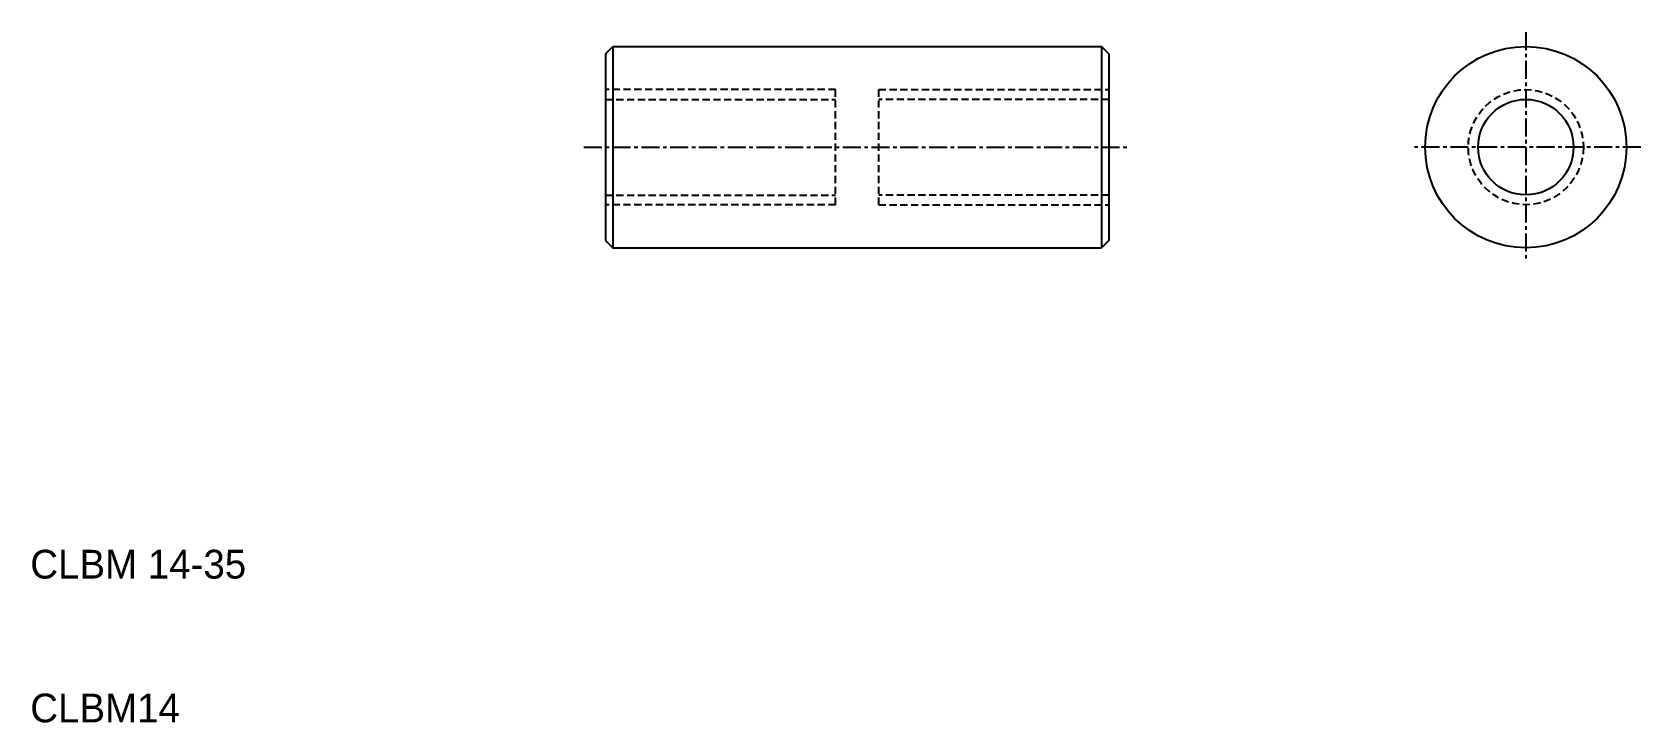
# Model space of a CAD drawing. Extents: x 68 to 179, y -3 to 45.
import ezdxf

# ---------------------------------------------------------------- set-up
doc = ezdxf.new("R2010")
doc.units = 0
doc.linetypes.add('CENTER', pattern=[2, 1.25, -0.25, 0.25, -0.25])
doc.linetypes.add('DASHED', pattern=[0.75, 0.5, -0.25])
doc.layers.get('0').update_dxf_attribs({"linetype": 'CONTINUOUS'})
doc.layers.add('CENTER', color=1, linetype='CENTER')

msp = doc.modelspace()

# ---------------------------------------------------------------- linework, layer by layer
for p, q in [((107.48, 43.27), (107.98, 43.77)), ((107.98, 43.77), (141.98, 43.77)), ((107.98, 43.77), (107.98, 29.77)), ((141.98, 43.77), (141.98, 29.77)), ((142.48, 43.27), (141.98, 43.77)), ((107.48, 43.27), (107.48, 30.27)), ((142.48, 43.27), (142.48, 30.27)), ((107.48, 30.27), (107.98, 29.77)), ((142.48, 30.27), (141.98, 29.77)), ((107.98, 29.77), (141.98, 29.77))]:
    msp.add_line(p, q)
at = {"color": 3, "linetype": 'DASHED'}
for p, q in [((123.48, 40.77), (107.48, 40.77)), ((123.48, 32.77), (123.48, 40.77)), ((126.48, 40.77), (142.48, 40.77)), ((126.48, 32.77), (126.48, 40.77)), ((107.48, 40.09), (123.48, 40.09)), ((142.48, 40.09), (126.48, 40.09)), ((107.48, 33.44), (123.48, 33.44)), ((123.48, 32.77), (107.48, 32.77)), ((142.48, 33.44), (126.48, 33.44)), ((126.48, 32.77), (142.48, 32.77))]:
    msp.add_line(p, q, dxfattribs=at)
at = {"color": 7, "linetype": 'CONTINUOUS'}
msp.add_circle((171.48, 36.77), 7, dxfattribs=at)
at = {"color": 3, "linetype": 'DASHED'}
msp.add_circle((171.48, 36.77), 4, dxfattribs=at)
msp.add_circle((171.48, 36.77), 3.32)
at = {"layer": 'CENTER', "color": 1, "linetype": 'CENTER'}
for p, q in [((171.48, 44.77), (171.48, 28.77)), ((105.98, 36.77), (143.98, 36.77)), ((179.48, 36.77), (163.48, 36.77))]:
    msp.add_line(p, q, dxfattribs=at)

# ---------------------------------------------------------------- texts
for s, p in [('CLBM 14-35', (67.48, 6.77)), ('CLBM14', (67.48, -3.23))]:
    msp.add_text(s, height=2).set_placement(p)

doc.saveas('drawing.dxf')
